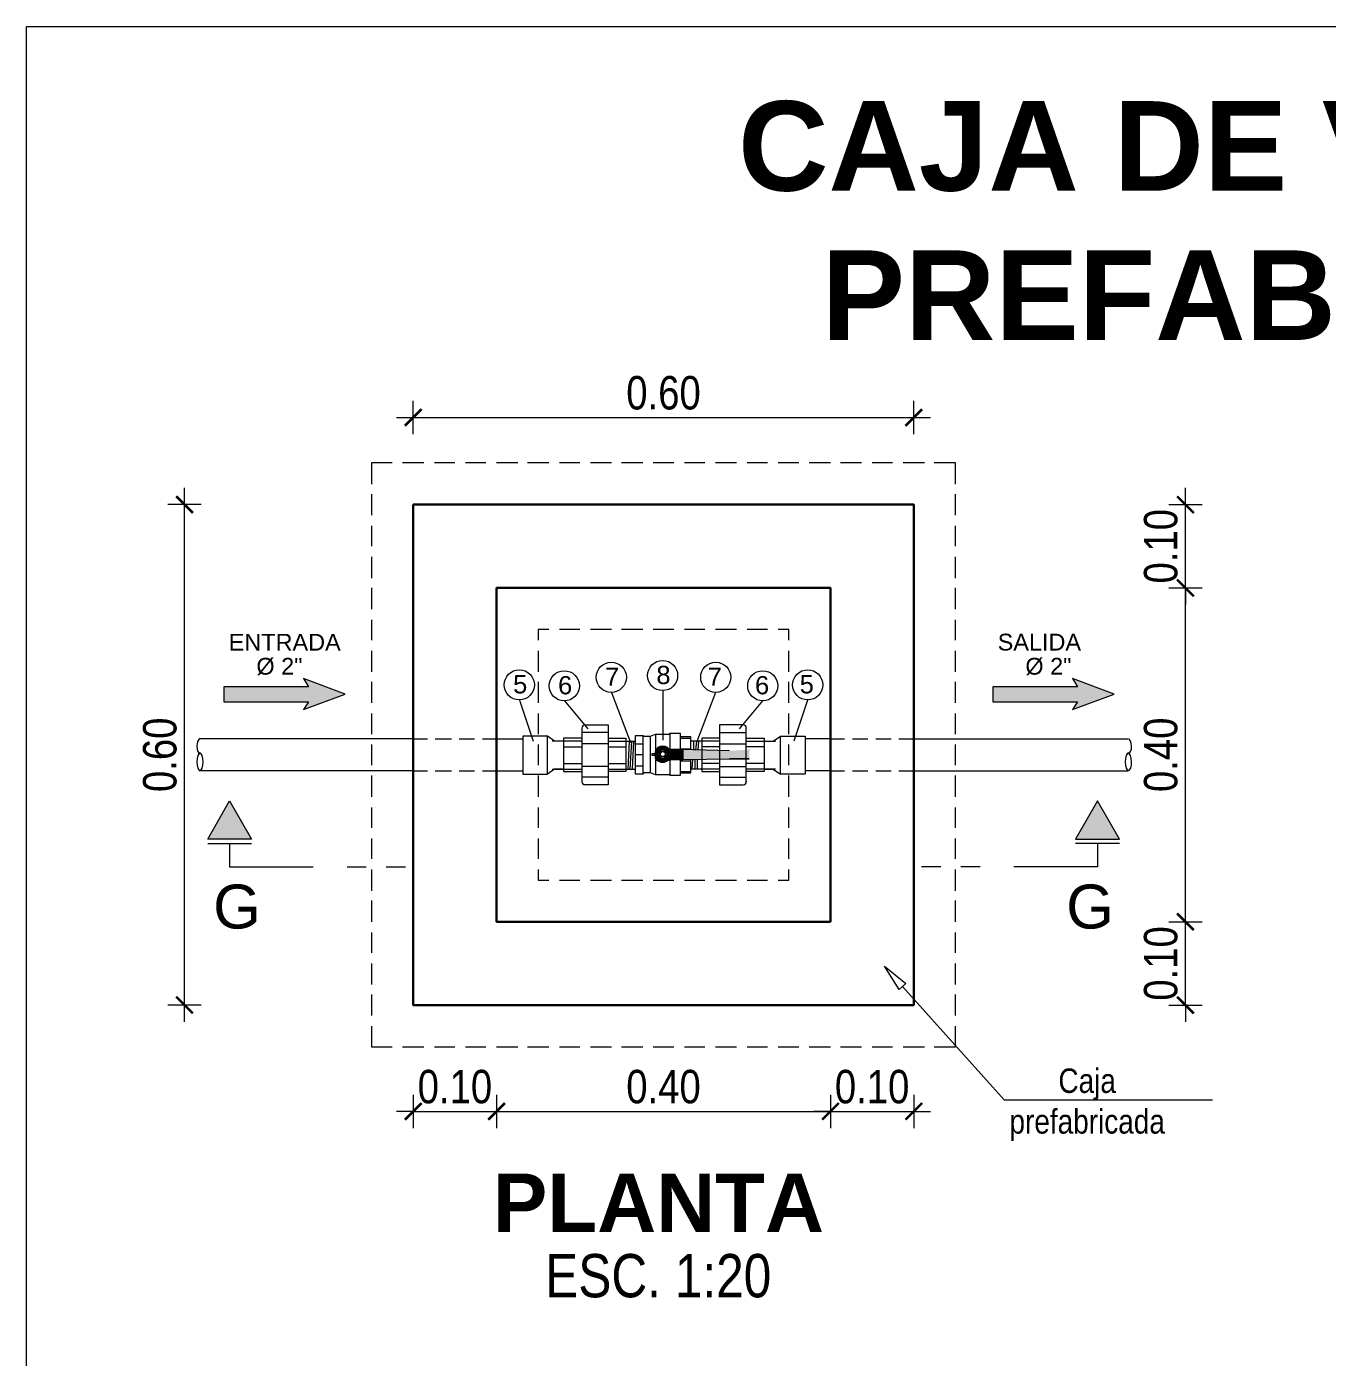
# Model space of a CAD drawing. Header units: metres. Extents: x 0 to 1935, y 0 to 1529.
# Drawn here: x 1887.888 to 1889.446, y 1482.178 to 1483.771 of the extents above; entities that cross this region are included whole.
import ezdxf
from ezdxf import colors
from ezdxf.entities.mleader import LeaderData, LeaderLine
from ezdxf.enums import TextEntityAlignment as Align
from ezdxf.math import Vec2, Vec3

# ---------------------------------------------------------------- set-up
doc = ezdxf.new("R2010")
doc.units = ezdxf.units.M
doc.header["$LTSCALE"] = 0.005
doc.linetypes.add('ACAD_ISO04W100', pattern=[30.5, 24, -3, 0.5, -3])
for name, color, linetype, lineweight in [('-Acero techos', 252, 'Continuous', 13), ('-Acotado', 251, 'Continuous', 5), ('-Eje', 1, 'ACAD_ISO04W100', 9), ('-Textos', 7, 'Continuous', 20)]:
    doc.layers.add(name, color=color, linetype=linetype, lineweight=lineweight)
for name, color, linetype in [('A_50_CotasExter', 7, 'Continuous'), ('G-TEXTOS-TITULOS', 4, 'Continuous'), ('PDF_Proyecciones', 1, 'Continuous'), ('PDF_Sentido de flujo', 1, 'Continuous'), ('PDF_Text', 7, 'Continuous')]:
    doc.layers.add(name, color=color, linetype=linetype)
for name, color, linetype, true_color in [('PDF_Geometry', 9, 'Continuous', 0x808080), ('PDF_Muro secundario', 7, 'Continuous', 0x545454), ("PDF_Tub. de desague 4''", 7, 'Continuous', 0x002595)]:
    doc.layers.add(name, color=color, linetype=linetype, true_color=true_color)
doc.styles.add('-Arial', font='arial.ttf')
doc.styles.add('-Arial Narrow', font='ARIALN.TTF')
doc.styles.add('25-TITULO', font='arialbd.ttf', dxfattribs={"height": 0.1})
doc.styles.add('PDF Arial-BoldMT', font='arial.ttf')
doc.dimstyles.new('Esc 1_20n', dxfattribs={"dimscale": 0.02, "dimtxt": 2, "dimasz": 1, "dimexe": 1, "dimexo": 1, "dimgap": 0.45, "dimtad": 1, "dimtoh": 1, "dimzin": 3, "dimdsep": 46, "dimtxsty": '-Arial Narrow', "dimblk": 'ARCHTICK', "dimcen": 1, "dimdle": 1, "dimclrd": 252, "dimclre": 252, "dimclrt": 252, "dimadec": 0, "dimazin": 0, "dimtfac": 1, "dimtix": 1, "dimtmove": 1, "dimatfit": 2, "dimldrblk": 'ARCHTICK', "dimfxl": 1, "dimfxlon": 1, "dimtolj": 2, "dimlwd": 5, "dimlwe": 5, "dimarcsym": 0})

# ---------------------------------------------------------------- blocks, each defined once
blk = doc.blocks.new('Corte Vertical 1_1000')
at = {"layer": '-Eje'}
blk.add_hatch(color=256, dxfattribs=at).paths.add_polyline_path([(13.34, -3.56), (9.86, -1.57), (9.86, -5.55)])
for p, q in [((9.44, -1.57), (9.44, -5.55)), ((9.44, -3.56), (7.34, -3.56))]:
    blk.add_line(p, q, dxfattribs=at)
blk.add_lwpolyline([(13.34, -3.56), (9.86, -5.55), (9.86, -1.57)], close=True, dxfattribs=at)
for points in [[(7.34, -3.56), (7.34, -16.05)], [(7.34, -14.25), (7.34, -16)], [(7.34, -17.81), (7.34, -19.56)]]:
    blk.add_lwpolyline(points, dxfattribs=at)
at = {"layer": '-Eje', "style": '-Arial'}
blk.add_attdef('A', text='', height=4, dxfattribs=at).set_placement((3.71, -4.24), align=Align.MIDDLE)
blk = doc.blocks.new('_ArchTick')
at = {"color": 0, "linetype": 'ByBlock', "const_width": 0.15}
blk.add_lwpolyline([(-0.5, -0.5), (0.5, 0.5)], dxfattribs=at)
blk = doc.blocks.new('*D347')
at = {"layer": 'A_50_CotasExter', "color": 252, "lineweight": 5, "ltscale": 0.005, "transparency": 16777216}
for p, q in [((1888.4512, 1482.4922), (1888.4512, 1482.4522)), ((1888.851, 1482.4922), (1888.851, 1482.4522)), ((1888.4312, 1482.4722), (1888.871, 1482.4722))]:
    blk.add_line(p, q, dxfattribs=at)
at = {"layer": 'Defpoints', "color": 0, "ltscale": 0.005, "transparency": 16777216}
for p in [(1888.4512, 1482.6993), (1888.851, 1482.6993), (1888.851, 1482.4722)]:
    blk.add_point(p, dxfattribs=at)
at = {"layer": 'A_50_CotasExter', "color": 252, "lineweight": 5, "ltscale": 0.005, "transparency": 16777216, "xscale": 0.02, "yscale": 0.02, "zscale": 0.02, "rotation": 180}
blk.add_blockref('_ArchTick', (1888.4512, 1482.4722), dxfattribs=at)
at = {"layer": 'A_50_CotasExter', "color": 252, "lineweight": 5, "ltscale": 0.005, "transparency": 16777216, "xscale": 0.02, "yscale": 0.02, "zscale": 0.02}
blk.add_blockref('_ArchTick', (1888.851, 1482.4722), dxfattribs=at)
at = {"layer": 'A_50_CotasExter', "color": 252, "ltscale": 0.005, "transparency": 16777216, "insert": (1888.6511, 1482.5016), "char_height": 0.04, "attachment_point": 5, "style": '-Arial Narrow'}
blk.add_mtext('\\A2;0.40', dxfattribs=at)
blk = doc.blocks.new('*D329')
at = {"layer": 'A_50_CotasExter', "color": 252, "lineweight": 5, "ltscale": 0.005, "transparency": 16777216}
for p, q in [((1888.851, 1482.4922), (1888.851, 1482.4522)), ((1888.9508, 1482.4922), (1888.9508, 1482.4522)), ((1888.851, 1482.4722), (1888.831, 1482.4722)), ((1888.851, 1482.4722), (1888.9508, 1482.4722)), ((1888.9508, 1482.4722), (1888.9708, 1482.4722))]:
    blk.add_line(p, q, dxfattribs=at)
at = {"layer": 'Defpoints', "color": 0, "ltscale": 0.005, "transparency": 16777216}
for p in [(1888.851, 1482.6993), (1888.9508, 1482.5996), (1888.9508, 1482.4722)]:
    blk.add_point(p, dxfattribs=at)
at = {"layer": 'A_50_CotasExter', "color": 252, "lineweight": 5, "ltscale": 0.005, "transparency": 16777216, "xscale": 0.02, "yscale": 0.02, "zscale": 0.02}
blk.add_blockref('_ArchTick', (1888.851, 1482.4722), dxfattribs=at)
at = {"layer": 'A_50_CotasExter', "color": 252, "lineweight": 5, "ltscale": 0.005, "transparency": 16777216, "xscale": 0.02, "yscale": 0.02, "zscale": 0.02, "rotation": 180}
blk.add_blockref('_ArchTick', (1888.9508, 1482.4722), dxfattribs=at)
at = {"layer": 'A_50_CotasExter', "color": 252, "ltscale": 0.005, "transparency": 16777216, "insert": (1888.9009, 1482.5016), "char_height": 0.04, "attachment_point": 5, "style": '-Arial Narrow'}
blk.add_mtext('\\A2;0.10', dxfattribs=at)
blk = doc.blocks.new('*D330')
at = {"layer": 'A_50_CotasExter', "color": 252, "lineweight": 5, "ltscale": 0.005, "transparency": 16777216}
for p, q in [((1888.3514, 1483.2833), (1888.3514, 1483.3233)), ((1888.9508, 1483.2833), (1888.9508, 1483.3233)), ((1888.3314, 1483.3033), (1888.9708, 1483.3033))]:
    blk.add_line(p, q, dxfattribs=at)
at = {"layer": 'Defpoints', "color": 0, "ltscale": 0.005, "transparency": 16777216}
for p in [(1888.9508, 1483.3033), (1888.3514, 1483.199), (1888.9508, 1483.199)]:
    blk.add_point(p, dxfattribs=at)
at = {"layer": 'A_50_CotasExter', "color": 252, "lineweight": 5, "ltscale": 0.005, "transparency": 16777216, "xscale": 0.02, "yscale": 0.02, "zscale": 0.02, "rotation": 180}
blk.add_blockref('_ArchTick', (1888.3514, 1483.3033), dxfattribs=at)
at = {"layer": 'A_50_CotasExter', "color": 252, "lineweight": 5, "ltscale": 0.005, "transparency": 16777216, "xscale": 0.02, "yscale": 0.02, "zscale": 0.02}
blk.add_blockref('_ArchTick', (1888.9508, 1483.3033), dxfattribs=at)
at = {"layer": 'A_50_CotasExter', "color": 252, "ltscale": 0.005, "transparency": 16777216, "insert": (1888.6511, 1483.3327), "char_height": 0.04, "attachment_point": 5, "style": '-Arial Narrow'}
blk.add_mtext('\\A2;0.60', dxfattribs=at)
blk = doc.blocks.new('*D300')
at = {"layer": 'A_50_CotasExter', "color": 252, "lineweight": 5, "ltscale": 0.005, "transparency": 16777216}
for p, q in [((1889.2761, 1482.6993), (1889.2761, 1482.7193)), ((1889.2561, 1482.6993), (1889.2961, 1482.6993)), ((1889.2761, 1482.5996), (1889.2761, 1482.6993)), ((1889.2561, 1482.5996), (1889.2961, 1482.5996)), ((1889.2761, 1482.5996), (1889.2761, 1482.5796))]:
    blk.add_line(p, q, dxfattribs=at)
at = {"layer": 'Defpoints', "color": 0, "ltscale": 0.005, "transparency": 16777216}
for p in [(1888.9612, 1482.6993), (1889.2761, 1482.6993), (1888.9612, 1482.5996)]:
    blk.add_point(p, dxfattribs=at)
at = {"layer": 'A_50_CotasExter', "color": 252, "lineweight": 5, "ltscale": 0.005, "transparency": 16777216, "xscale": 0.02, "yscale": 0.02, "zscale": 0.02}
for p, rotation in [((1889.2761, 1482.6993), 270), ((1889.2761, 1482.5996), 90)]:
    blk.add_blockref('_ArchTick', p, dxfattribs=dict(at, rotation=rotation))
at = {"layer": 'A_50_CotasExter', "color": 252, "ltscale": 0.005, "transparency": 16777216, "insert": (1889.2467, 1482.6494), "char_height": 0.04, "attachment_point": 5, "rotation": 90, "style": '-Arial Narrow'}
blk.add_mtext('\\A2;0.10', dxfattribs=at)
blk = doc.blocks.new('*D301')
at = {"layer": 'A_50_CotasExter', "color": 252, "lineweight": 5, "ltscale": 0.005, "transparency": 16777216}
for p, q in [((1889.2761, 1482.6793), (1889.2761, 1483.1192)), ((1889.2561, 1483.0992), (1889.2961, 1483.0992)), ((1889.2561, 1482.6993), (1889.2961, 1482.6993))]:
    blk.add_line(p, q, dxfattribs=at)
at = {"layer": 'Defpoints', "color": 0, "ltscale": 0.005, "transparency": 16777216}
for p in [(1888.8615, 1483.0992), (1889.2761, 1483.0992), (1888.9612, 1482.6993)]:
    blk.add_point(p, dxfattribs=at)
at = {"layer": 'A_50_CotasExter', "color": 252, "lineweight": 5, "ltscale": 0.005, "transparency": 16777216, "xscale": 0.02, "yscale": 0.02, "zscale": 0.02}
for p, rotation in [((1889.2761, 1483.0992), 90), ((1889.2761, 1482.6993), 270)]:
    blk.add_blockref('_ArchTick', p, dxfattribs=dict(at, rotation=rotation))
at = {"layer": 'A_50_CotasExter', "color": 252, "ltscale": 0.005, "transparency": 16777216, "insert": (1889.2467, 1482.8993), "char_height": 0.04, "attachment_point": 5, "rotation": 90, "style": '-Arial Narrow'}
blk.add_mtext('\\A2;0.40', dxfattribs=at)
blk = doc.blocks.new('*D302')
at = {"layer": 'A_50_CotasExter', "color": 252, "lineweight": 5, "ltscale": 0.005, "transparency": 16777216}
for p, q in [((1889.2761, 1483.199), (1889.2761, 1483.219)), ((1889.2561, 1483.199), (1889.2961, 1483.199)), ((1889.2761, 1483.0992), (1889.2761, 1483.199)), ((1889.2561, 1483.0992), (1889.2961, 1483.0992)), ((1889.2761, 1483.0992), (1889.2761, 1483.0792))]:
    blk.add_line(p, q, dxfattribs=at)
at = {"layer": 'Defpoints', "color": 0, "ltscale": 0.005, "transparency": 16777216}
for p in [(1888.9612, 1483.199), (1889.2761, 1483.199), (1888.8615, 1483.0992)]:
    blk.add_point(p, dxfattribs=at)
at = {"layer": 'A_50_CotasExter', "color": 252, "lineweight": 5, "ltscale": 0.005, "transparency": 16777216, "xscale": 0.02, "yscale": 0.02, "zscale": 0.02}
for p, rotation in [((1889.2761, 1483.199), 270), ((1889.2761, 1483.0992), 90)]:
    blk.add_blockref('_ArchTick', p, dxfattribs=dict(at, rotation=rotation))
at = {"layer": 'A_50_CotasExter', "color": 252, "ltscale": 0.005, "transparency": 16777216, "insert": (1889.2467, 1483.1491), "char_height": 0.04, "attachment_point": 5, "rotation": 90, "style": '-Arial Narrow'}
blk.add_mtext('\\A2;0.10', dxfattribs=at)
blk = doc.blocks.new('*D331')
at = {"layer": 'A_50_CotasExter', "color": 252, "lineweight": 5, "ltscale": 0.005, "transparency": 16777216}
for p, q in [((1888.0775, 1482.5796), (1888.0775, 1483.219)), ((1888.0975, 1483.199), (1888.0575, 1483.199)), ((1888.0975, 1482.5996), (1888.0575, 1482.5996))]:
    blk.add_line(p, q, dxfattribs=at)
at = {"layer": 'Defpoints', "color": 0, "ltscale": 0.005, "transparency": 16777216}
for p in [(1888.0775, 1483.199), (1888.3514, 1483.199), (1888.3514, 1482.5996)]:
    blk.add_point(p, dxfattribs=at)
at = {"layer": 'A_50_CotasExter', "color": 252, "lineweight": 5, "ltscale": 0.005, "transparency": 16777216, "xscale": 0.02, "yscale": 0.02, "zscale": 0.02}
for p, rotation in [((1888.0775, 1483.199), 90), ((1888.0775, 1482.5996), 270)]:
    blk.add_blockref('_ArchTick', p, dxfattribs=dict(at, rotation=rotation))
at = {"layer": 'A_50_CotasExter', "color": 252, "ltscale": 0.005, "transparency": 16777216, "insert": (1888.0481, 1482.8993), "char_height": 0.04, "attachment_point": 5, "rotation": 90, "style": '-Arial Narrow'}
blk.add_mtext('\\A2;0.60', dxfattribs=at)
blk = doc.blocks.new('*D328')
at = {"layer": 'A_50_CotasExter', "color": 252, "lineweight": 5, "ltscale": 0.005, "transparency": 16777216}
for p, q in [((1888.3514, 1482.4922), (1888.3514, 1482.4522)), ((1888.4512, 1482.4922), (1888.4512, 1482.4522)), ((1888.3514, 1482.4722), (1888.3314, 1482.4722)), ((1888.3514, 1482.4722), (1888.4512, 1482.4722)), ((1888.4512, 1482.4722), (1888.4712, 1482.4722))]:
    blk.add_line(p, q, dxfattribs=at)
at = {"layer": 'Defpoints', "color": 0, "ltscale": 0.005, "transparency": 16777216}
for p in [(1888.3514, 1482.5996), (1888.4512, 1482.5996), (1888.4512, 1482.4722)]:
    blk.add_point(p, dxfattribs=at)
at = {"layer": 'A_50_CotasExter', "color": 252, "lineweight": 5, "ltscale": 0.005, "transparency": 16777216, "xscale": 0.02, "yscale": 0.02, "zscale": 0.02}
blk.add_blockref('_ArchTick', (1888.3514, 1482.4722), dxfattribs=at)
at = {"layer": 'A_50_CotasExter', "color": 252, "lineweight": 5, "ltscale": 0.005, "transparency": 16777216, "xscale": 0.02, "yscale": 0.02, "zscale": 0.02, "rotation": 180}
blk.add_blockref('_ArchTick', (1888.4512, 1482.4722), dxfattribs=at)
at = {"layer": 'A_50_CotasExter', "color": 252, "ltscale": 0.005, "transparency": 16777216, "insert": (1888.4013, 1482.5016), "char_height": 0.04, "attachment_point": 5, "style": '-Arial Narrow'}
blk.add_mtext('\\A2;0.10', dxfattribs=at)
blk = doc.blocks.new('_ClosedBlank')
at = {"color": 0, "linetype": 'ByBlock', "lineweight": -2}
for p, q in [((-1, 0.167), (0, 0)), ((-1, 0.167), (-1, -0.167)), ((0, 0), (-1, -0.167))]:
    blk.add_line(p, q, dxfattribs=at)

msp = doc.modelspace()

# ---------------------------------------------------------------- linework, layer by layer
at = {"layer": '-Acero techos', "color": 18, "ltscale": 0.005, "true_color": 0x000000}
msp.add_lwpolyline([(1887.88844, 1483.77149), (1891.00367, 1483.77149), (1891.00367, 1480.3801), (1887.88844, 1480.3801)], close=True, dxfattribs=at)
at = {"layer": 'PDF_Geometry', "color": 7, "lineweight": 13}
msp.add_line((1888.65026, 1482.97608), (1888.65026, 1482.91702), dxfattribs=at)
for points in [[(1888.58884, 1482.97397), (1888.61154, 1482.91412)], [(1888.71338, 1482.97397), (1888.69067, 1482.91412)], [(1888.47872, 1482.96489), (1888.49513, 1482.91575)], [(1888.53255, 1482.96378), (1888.56063, 1482.93044)], [(1888.76967, 1482.96378), (1888.74158, 1482.93044)], [(1888.82349, 1482.96489), (1888.80708, 1482.91575)]]:
    msp.add_lwpolyline(points, dxfattribs=at)
for centre in [(1888.47844, 1482.98305), (1888.53227, 1482.98195), (1888.58856, 1482.99214), (1888.64998, 1482.99424), (1888.71366, 1482.99214), (1888.76995, 1482.98195), (1888.82377, 1482.98305)]:
    msp.add_circle(centre, 0.01806, dxfattribs=at)
at = {"layer": 'PDF_Muro secundario', "color": 18, "lineweight": 30, "true_color": 0x000000}
for points in [[(1888.35141, 1483.19896), (1888.35141, 1482.59956), (1888.95081, 1482.59956), (1888.95081, 1483.19896)], [(1888.85105, 1482.69932), (1888.85105, 1483.0992), (1888.45117, 1483.0992), (1888.45117, 1482.69932)]]:
    msp.add_lwpolyline(points, close=True, dxfattribs=at)
at = {"layer": 'PDF_Proyecciones', "lineweight": 5}
for points in [[(1888.32605, 1483.24884), (1888.30153, 1483.24884), (1888.30153, 1483.22348)], [(1888.36409, 1483.24884), (1888.33873, 1483.24884)], [(1888.40129, 1483.24884), (1888.37677, 1483.24884)], [(1888.43849, 1483.24884), (1888.41397, 1483.24884)], [(1888.47653, 1483.24884), (1888.45117, 1483.24884)], [(1888.51373, 1483.24884), (1888.48837, 1483.24884)], [(1888.55093, 1483.24884), (1888.52641, 1483.24884)], [(1888.58897, 1483.24884), (1888.56361, 1483.24884)], [(1888.62617, 1483.24884), (1888.60081, 1483.24884)], [(1888.66337, 1483.24884), (1888.63885, 1483.24884)], [(1888.70056, 1483.24884), (1888.67605, 1483.24884)], [(1888.73861, 1483.24884), (1888.71324, 1483.24884)], [(1888.77581, 1483.24884), (1888.75129, 1483.24884)], [(1888.813, 1483.24884), (1888.78849, 1483.24884)], [(1888.85105, 1483.24884), (1888.82568, 1483.24884)], [(1888.88824, 1483.24884), (1888.86288, 1483.24884)], [(1888.92544, 1483.24884), (1888.90093, 1483.24884)], [(1888.96349, 1483.24884), (1888.93812, 1483.24884)], [(1889.00068, 1483.22348), (1889.00068, 1483.24884), (1888.97532, 1483.24884)], [(1888.30153, 1483.21164), (1888.30153, 1483.18628)], [(1889.00068, 1483.18628), (1889.00068, 1483.21164)], [(1888.30153, 1483.1736), (1888.30153, 1483.14908)], [(1889.00068, 1483.14908), (1889.00068, 1483.1736)], [(1888.30153, 1483.1364), (1888.30153, 1483.11104)], [(1889.00068, 1483.11104), (1889.00068, 1483.1364)], [(1888.30153, 1483.0992), (1888.30153, 1483.07384)], [(1889.00068, 1483.07384), (1889.00068, 1483.0992)], [(1888.30153, 1483.06116), (1888.30153, 1483.03664)], [(1889.00068, 1483.03664), (1889.00068, 1483.06116)], [(1888.51373, 1483.04932), (1888.50105, 1483.04932), (1888.50105, 1483.03664)], [(1888.55093, 1483.04932), (1888.52641, 1483.04932)], [(1888.58897, 1483.04932), (1888.56361, 1483.04932)], [(1888.62617, 1483.04932), (1888.60081, 1483.04932)], [(1888.66337, 1483.04932), (1888.63885, 1483.04932)], [(1888.70056, 1483.04932), (1888.67605, 1483.04932)], [(1888.73861, 1483.04932), (1888.71324, 1483.04932)], [(1888.77581, 1483.04932), (1888.75129, 1483.04932)], [(1888.80117, 1483.03664), (1888.80117, 1483.04932), (1888.78849, 1483.04932)], [(1888.30153, 1483.02396), (1888.30153, 1482.9986)], [(1888.50105, 1483.02396), (1888.50105, 1482.9986)], [(1888.80117, 1482.9986), (1888.80117, 1483.02396)], [(1889.00068, 1482.9986), (1889.00068, 1483.02396)], [(1888.30153, 1482.98676), (1888.30153, 1482.9614)], [(1888.50105, 1482.98676), (1888.50105, 1482.9614)], [(1888.80117, 1482.9614), (1888.80117, 1482.98676)], [(1889.00068, 1482.9614), (1889.00068, 1482.98676)], [(1888.30153, 1482.94872), (1888.30153, 1482.9242)], [(1888.50105, 1482.94872), (1888.50105, 1482.9242)], [(1888.80117, 1482.9242), (1888.80117, 1482.94872)], [(1889.00068, 1482.9242), (1889.00068, 1482.94872)], [(1888.50105, 1482.91152), (1888.50105, 1482.887)], [(1888.80117, 1482.887), (1888.80117, 1482.91152)], [(1889.00068, 1482.887), (1889.00068, 1482.91152)], [(1888.30153, 1482.87432), (1888.30153, 1482.84896)], [(1888.50105, 1482.87432), (1888.50105, 1482.84896)], [(1888.80117, 1482.84896), (1888.80117, 1482.87432)], [(1889.00068, 1482.84896), (1889.00068, 1482.87432)], [(1888.30153, 1482.83628), (1888.30153, 1482.81176)], [(1888.50105, 1482.83628), (1888.50105, 1482.81176)], [(1888.80117, 1482.81176), (1888.80117, 1482.83628)], [(1889.00068, 1482.81176), (1889.00068, 1482.83628)], [(1888.30153, 1482.79908), (1888.30153, 1482.77456)], [(1888.50105, 1482.79908), (1888.50105, 1482.77456)], [(1888.80117, 1482.77456), (1888.80117, 1482.79908)], [(1889.00068, 1482.77456), (1889.00068, 1482.79908)], [(1888.30153, 1482.76188), (1888.30153, 1482.73652)], [(1888.50105, 1482.76188), (1888.50105, 1482.7492), (1888.51373, 1482.7492)], [(1888.78849, 1482.7492), (1888.80117, 1482.7492), (1888.80117, 1482.76188)], [(1889.00068, 1482.73652), (1889.00068, 1482.76188)], [(1888.52641, 1482.7492), (1888.55093, 1482.7492)], [(1888.56361, 1482.7492), (1888.58897, 1482.7492)], [(1888.60081, 1482.7492), (1888.62617, 1482.7492)], [(1888.63885, 1482.7492), (1888.66337, 1482.7492)], [(1888.67605, 1482.7492), (1888.70056, 1482.7492)], [(1888.71324, 1482.7492), (1888.73861, 1482.7492)], [(1888.75129, 1482.7492), (1888.77581, 1482.7492)], [(1888.30153, 1482.72468), (1888.30153, 1482.69932)], [(1889.00068, 1482.69932), (1889.00068, 1482.72468)], [(1888.30153, 1482.68664), (1888.30153, 1482.66212)], [(1889.00068, 1482.66212), (1889.00068, 1482.68664)], [(1888.30153, 1482.64944), (1888.30153, 1482.62408)], [(1889.00068, 1482.62408), (1889.00068, 1482.64944)], [(1888.30153, 1482.61225), (1888.30153, 1482.58688)], [(1889.00068, 1482.58688), (1889.00068, 1482.61225)], [(1888.30153, 1482.5742), (1888.30153, 1482.54968), (1888.32605, 1482.54968)], [(1888.97532, 1482.54968), (1889.00068, 1482.54968), (1889.00068, 1482.5742)], [(1888.33873, 1482.54968), (1888.36409, 1482.54968)], [(1888.37677, 1482.54968), (1888.40129, 1482.54968)], [(1888.41397, 1482.54968), (1888.43849, 1482.54968)], [(1888.45117, 1482.54968), (1888.47653, 1482.54968)], [(1888.48837, 1482.54968), (1888.51373, 1482.54968)], [(1888.52641, 1482.54968), (1888.55093, 1482.54968)], [(1888.56361, 1482.54968), (1888.58897, 1482.54968)], [(1888.60081, 1482.54968), (1888.62617, 1482.54968)], [(1888.63885, 1482.54968), (1888.66337, 1482.54968)], [(1888.67605, 1482.54968), (1888.70056, 1482.54968)], [(1888.71324, 1482.54968), (1888.73861, 1482.54968)], [(1888.75129, 1482.54968), (1888.77581, 1482.54968)], [(1888.78849, 1482.54968), (1888.813, 1482.54968)], [(1888.82568, 1482.54968), (1888.85105, 1482.54968)], [(1888.86288, 1482.54968), (1888.88824, 1482.54968)], [(1888.90093, 1482.54968), (1888.92544, 1482.54968)], [(1888.93812, 1482.54968), (1888.96349, 1482.54968)]]:
    msp.add_lwpolyline(points, dxfattribs=at)
at = {"layer": 'PDF_Sentido de flujo', "lineweight": 5}
for points in [[(1888.22591, 1482.9628), (1888.22, 1482.9535), (1888.26988, 1482.9721), (1888.22, 1482.9907), (1888.22591, 1482.98055), (1888.12446, 1482.98055), (1888.12446, 1482.9628)], [(1889.14672, 1482.9628), (1889.1408, 1482.9535), (1889.19068, 1482.9721), (1889.1408, 1482.9907), (1889.14672, 1482.98055), (1889.04527, 1482.98055), (1889.04527, 1482.9628)]]:
    msp.add_lwpolyline(points, close=True, dxfattribs=at)
at = {"layer": 'PDF_Sentido de flujo', "transparency": 33554559}
for points in [[(1888.22, 1482.9907), (1888.2462, 1482.98055), (1888.22591, 1482.98055)], [(1889.1408, 1482.9907), (1889.16701, 1482.98055), (1889.14672, 1482.98055)], [(1888.2462, 1482.98055), (1888.12446, 1482.98055), (1888.26988, 1482.9721)], [(1888.12446, 1482.98055), (1888.26988, 1482.9721), (1888.12446, 1482.9721)], [(1888.26988, 1482.9721), (1888.12446, 1482.9721), (1888.24451, 1482.9628)], [(1888.12446, 1482.9721), (1888.24451, 1482.9628), (1888.12446, 1482.9628)], [(1889.16701, 1482.98055), (1889.04527, 1482.98055), (1889.19068, 1482.9721)], [(1889.04527, 1482.98055), (1889.19068, 1482.9721), (1889.04527, 1482.9721)], [(1889.19068, 1482.9721), (1889.04527, 1482.9721), (1889.16532, 1482.9628)], [(1889.04527, 1482.9721), (1889.16532, 1482.9628), (1889.04527, 1482.9628)], [(1888.22591, 1482.9628), (1888.24451, 1482.9628), (1888.22, 1482.9535)], [(1889.14672, 1482.9628), (1889.16532, 1482.9628), (1889.1408, 1482.9535)]]:
    msp.add_solid(points, dxfattribs=at)
at = {"layer": "PDF_Tub. de desague 4''", "lineweight": 9}
for points in [[(1888.55684, 1482.93519), (1888.58474, 1482.93519), (1888.58474, 1482.86333), (1888.55684, 1482.86333)], [(1888.74622, 1482.93519), (1888.71832, 1482.93519), (1888.71832, 1482.86333), (1888.74622, 1482.86333)], [(1888.35141, 1482.91828), (1888.09525, 1482.91828)], [(1888.35141, 1482.91828), (1888.36832, 1482.91828)], [(1888.37762, 1482.91828), (1888.39706, 1482.91828)], [(1888.40636, 1482.91828), (1888.42496, 1482.91828)], [(1888.43426, 1482.91828), (1888.45117, 1482.91828)], [(1888.45117, 1482.91828), (1888.48245, 1482.91828)], [(1888.53148, 1482.91575), (1888.52049, 1482.91575), (1888.51204, 1482.92167), (1888.48245, 1482.92167), (1888.48245, 1482.87601), (1888.51204, 1482.87601)], [(1888.51795, 1482.88193), (1888.53148, 1482.88193), (1888.52049, 1482.88193), (1888.51204, 1482.87601), (1888.51204, 1482.92167)], [(1888.55346, 1482.91913), (1888.53148, 1482.91913), (1888.53148, 1482.8794), (1888.55346, 1482.8794)], [(1888.55346, 1482.93097), (1888.55346, 1482.86671)], [(1888.58474, 1482.92589), (1888.55346, 1482.92589)], [(1888.58474, 1482.91913), (1888.60588, 1482.91913), (1888.60588, 1482.8794), (1888.58474, 1482.8794)], [(1888.62617, 1482.92251), (1888.62786, 1482.92167), (1888.63547, 1482.92167), (1888.64138, 1482.9242), (1888.65829, 1482.9242), (1888.65914, 1482.92505)], [(1888.63547, 1482.8777), (1888.63547, 1482.92167)], [(1888.64138, 1482.9242), (1888.64138, 1482.90476)], [(1888.65914, 1482.90391), (1888.65914, 1482.92505), (1888.67097, 1482.92505), (1888.67097, 1482.9056)], [(1888.68366, 1482.9056), (1888.68366, 1482.92082), (1888.67097, 1482.92082)], [(1888.67097, 1482.91913), (1888.68366, 1482.91913)], [(1888.71832, 1482.91913), (1888.69718, 1482.91913), (1888.69718, 1482.8794), (1888.71832, 1482.8794)], [(1888.71832, 1482.92589), (1888.7496, 1482.92589)], [(1888.7496, 1482.93097), (1888.7496, 1482.86671)], [(1888.7496, 1482.91913), (1888.77158, 1482.91913), (1888.77158, 1482.8794), (1888.7496, 1482.8794)], [(1888.7851, 1482.88193), (1888.77158, 1482.88193), (1888.78257, 1482.88193), (1888.79102, 1482.87601), (1888.79102, 1482.92167)], [(1888.78257, 1482.91575), (1888.79102, 1482.92167), (1888.82061, 1482.92167), (1888.82061, 1482.87601), (1888.79102, 1482.87601)], [(1888.85105, 1482.91828), (1888.82061, 1482.91828)], [(1888.85105, 1482.91828), (1888.86795, 1482.91828)], [(1888.87725, 1482.91828), (1888.89585, 1482.91828)], [(1888.90515, 1482.91828), (1888.92375, 1482.91828)], [(1888.93305, 1482.91828), (1888.95081, 1482.91828)], [(1888.95081, 1482.91828), (1889.20696, 1482.91828)], [(1888.30153, 1482.91152), (1888.30153, 1482.887)], [(1888.55346, 1482.91575), (1888.53148, 1482.91575), (1888.51795, 1482.91575)], [(1888.53148, 1482.90898), (1888.55346, 1482.90898)], [(1888.58474, 1482.91237), (1888.55346, 1482.91237)], [(1888.58474, 1482.91575), (1888.60588, 1482.91575), (1888.61771, 1482.91575)], [(1888.58474, 1482.90898), (1888.60588, 1482.90898)], [(1888.6101, 1482.91575), (1888.60841, 1482.88193)], [(1888.61264, 1482.91575), (1888.61095, 1482.88193)], [(1888.61518, 1482.91575), (1888.61349, 1482.88193)], [(1888.61771, 1482.91237), (1888.62617, 1482.91237)], [(1888.65745, 1482.90645), (1888.64308, 1482.90645), (1888.65745, 1482.90645)], [(1888.73015, 1482.90391), (1888.67436, 1482.9056), (1888.65829, 1482.9056)], [(1888.65829, 1482.90391), (1888.65829, 1482.89208)], [(1888.67097, 1482.90645), (1888.68366, 1482.90645)], [(1888.67436, 1482.9056), (1888.67436, 1482.89377)], [(1888.71832, 1482.91575), (1888.69718, 1482.91575), (1888.68366, 1482.91575)], [(1888.68704, 1482.91575), (1888.68704, 1482.90476)], [(1888.69042, 1482.91575), (1888.68957, 1482.90476)], [(1888.69295, 1482.91575), (1888.69211, 1482.90476)], [(1888.71832, 1482.90898), (1888.69718, 1482.90898)], [(1888.71832, 1482.91237), (1888.7496, 1482.91237)], [(1888.7496, 1482.91575), (1888.77158, 1482.91575), (1888.7851, 1482.91575)], [(1888.77158, 1482.90898), (1888.7496, 1482.90898)], [(1888.53148, 1482.88869), (1888.55346, 1482.88869)], [(1888.58474, 1482.88869), (1888.60588, 1482.88869)], [(1888.61771, 1482.89968), (1888.62617, 1482.89968)], [(1888.61771, 1482.88616), (1888.62617, 1482.88616)], [(1888.64054, 1482.90053), (1888.63716, 1482.90053), (1888.63716, 1482.89884), (1888.64054, 1482.89884)], [(1888.64477, 1482.89546), (1888.64054, 1482.89546), (1888.64477, 1482.89546)], [(1888.64138, 1482.89377), (1888.64138, 1482.87517)], [(1888.65745, 1482.89292), (1888.64223, 1482.89292), (1888.65745, 1482.89292)], [(1888.65745, 1482.89292), (1888.65153, 1482.89292), (1888.65745, 1482.89292)], [(1888.65829, 1482.89377), (1888.67436, 1482.89377), (1888.73015, 1482.89461)], [(1888.67097, 1482.89377), (1888.67097, 1482.87432), (1888.65914, 1482.87432), (1888.65914, 1482.87517), (1888.65914, 1482.89377)], [(1888.67097, 1482.8777), (1888.68366, 1482.8777), (1888.68366, 1482.89377)], [(1888.67097, 1482.89208), (1888.68366, 1482.89208)], [(1888.71832, 1482.88193), (1888.69718, 1482.88193), (1888.68535, 1482.88193), (1888.68619, 1482.89377)], [(1888.68873, 1482.89377), (1888.68873, 1482.88193)], [(1888.69126, 1482.89377), (1888.69126, 1482.88193)], [(1888.71832, 1482.88869), (1888.69718, 1482.88869)], [(1888.75382, 1482.89461), (1888.73015, 1482.89461), (1888.75382, 1482.89461)], [(1888.77158, 1482.88869), (1888.7496, 1482.88869)], [(1888.35141, 1482.88024), (1888.09525, 1482.88024)], [(1888.35141, 1482.88024), (1888.36832, 1482.88024)], [(1888.37762, 1482.88024), (1888.39706, 1482.88024)], [(1888.40636, 1482.88024), (1888.42496, 1482.88024)], [(1888.43426, 1482.88024), (1888.45117, 1482.88024)], [(1888.45117, 1482.88024), (1888.48245, 1482.88024)], [(1888.53148, 1482.88193), (1888.55346, 1482.88193)], [(1888.58474, 1482.88531), (1888.55346, 1482.88531)], [(1888.58474, 1482.87263), (1888.55346, 1482.87263)], [(1888.58474, 1482.88193), (1888.60588, 1482.88193), (1888.61771, 1482.88193)], [(1888.65914, 1482.87432), (1888.65829, 1482.87517), (1888.64138, 1482.87517), (1888.63547, 1482.8777), (1888.62786, 1482.8777), (1888.62617, 1482.87601)], [(1888.67097, 1482.8794), (1888.68366, 1482.8794)], [(1888.6938, 1482.88193), (1888.68366, 1482.88193)], [(1888.71832, 1482.88531), (1888.7496, 1482.88531)], [(1888.71832, 1482.87263), (1888.7496, 1482.87263)], [(1888.77158, 1482.88193), (1888.7496, 1482.88193)], [(1888.85105, 1482.88024), (1888.82061, 1482.88024)], [(1888.85105, 1482.88024), (1888.86795, 1482.88024)], [(1888.87725, 1482.88024), (1888.89585, 1482.88024)], [(1888.90515, 1482.88024), (1888.92375, 1482.88024)], [(1888.93305, 1482.88024), (1888.95081, 1482.88024)], [(1888.95081, 1482.88024), (1889.20696, 1482.88024)]]:
    msp.add_lwpolyline(points, dxfattribs=at)
for points in [[(1888.62617, 1482.8777), (1888.62617, 1482.87601), (1888.61771, 1482.87601), (1888.61771, 1482.92251), (1888.62617, 1482.92251), (1888.62617, 1482.92167)], [(1888.6566, 1482.89968), (1888.65322, 1482.9056), (1888.64646, 1482.9056), (1888.64308, 1482.89968), (1888.64646, 1482.89377), (1888.65322, 1482.89377)]]:
    msp.add_lwpolyline(points, close=True, dxfattribs=at)
for radius in [0.00634, 0.0055, 0.0038, 0.00296]:
    msp.add_circle((1888.65026, 1482.90011), radius, dxfattribs=at)
for centre, radius, start, end in [((1888.55727, 1482.93139), 0.0038, 89.99885, 180.00115), ((1888.74664, 1482.93139), 0.0038, 359.99885, 90.00115), ((1888.65026, 1482.90011), 0.00972, 36.87228, 323.12772), ((1888.55727, 1482.86714), 0.0038, 179.99885, 270.00115), ((1888.74664, 1482.86714), 0.0038, 269.99885, 0.00115)]:
    msp.add_arc(centre, radius, start, end, dxfattribs=at)
for points in [[(1888.09605, 1482.91839), (1888.09395, 1482.9184), (1888.09224, 1482.91443), (1888.09222, 1482.90953)], [(1889.21159, 1482.90953), (1889.21157, 1482.91443), (1889.20986, 1482.9184), (1889.20776, 1482.91839)], [(1888.09222, 1482.90953), (1888.09221, 1482.90463), (1888.0939, 1482.90065), (1888.096, 1482.90064)], [(1888.09606, 1482.90148), (1888.09396, 1482.90149), (1888.09224, 1482.89676), (1888.09222, 1482.89093)], [(1888.09983, 1482.89091), (1888.09985, 1482.89674), (1888.09816, 1482.90148), (1888.09606, 1482.90148)], [(1889.20775, 1482.90148), (1889.20565, 1482.90148), (1889.20396, 1482.89674), (1889.20398, 1482.89091)], [(1889.21159, 1482.89093), (1889.21157, 1482.89676), (1889.20985, 1482.90149), (1889.20775, 1482.90148)], [(1889.20781, 1482.90064), (1889.20991, 1482.90065), (1889.2116, 1482.90463), (1889.21159, 1482.90953)], [(1888.09222, 1482.89093), (1888.0922, 1482.88509), (1888.09389, 1482.88036), (1888.09599, 1482.88035)], [(1888.09599, 1482.88035), (1888.09809, 1482.88034), (1888.09981, 1482.88507), (1888.09983, 1482.89091)], [(1889.20398, 1482.89091), (1889.204, 1482.88507), (1889.20572, 1482.88034), (1889.20782, 1482.88035)], [(1889.20782, 1482.88035), (1889.20992, 1482.88036), (1889.21161, 1482.88509), (1889.21159, 1482.89093)]]:
    msp.add_open_spline(points, degree=3, dxfattribs=at)
for points in [[(1888.64138, 1482.90391), (1888.64477, 1482.90307), (1888.64054, 1482.90307)], [(1888.64054, 1482.90307), (1888.64477, 1482.90307), (1888.64477, 1482.90307)], [(1888.64477, 1482.90307), (1888.64477, 1482.90307), (1888.64054, 1482.90307)], [(1888.64477, 1482.90307), (1888.64054, 1482.90307), (1888.64392, 1482.90222)], [(1888.64054, 1482.90307), (1888.64392, 1482.90222), (1888.64054, 1482.90222)], [(1888.64392, 1482.90222), (1888.64054, 1482.90222), (1888.64392, 1482.90138)], [(1888.64054, 1482.90222), (1888.64392, 1482.90138), (1888.64054, 1482.90138)], [(1888.64392, 1482.90138), (1888.64054, 1482.90138), (1888.64308, 1482.90053)], [(1888.64054, 1482.90138), (1888.64308, 1482.90053), (1888.64054, 1482.90053)], [(1888.64223, 1482.9056), (1888.64646, 1482.90476), (1888.64138, 1482.90476)], [(1888.64561, 1482.90476), (1888.64561, 1482.90476), (1888.64138, 1482.90476)], [(1888.64561, 1482.90476), (1888.64138, 1482.90476), (1888.64646, 1482.90476)], [(1888.64561, 1482.90476), (1888.64138, 1482.90476), (1888.64477, 1482.90391)], [(1888.64138, 1482.90476), (1888.64477, 1482.90391), (1888.64138, 1482.90391)], [(1888.64477, 1482.90391), (1888.64138, 1482.90391), (1888.64477, 1482.90307)], [(1888.64308, 1482.90645), (1888.65745, 1482.90645), (1888.64223, 1482.90645)], [(1888.64899, 1482.90645), (1888.64223, 1482.90645), (1888.64815, 1482.9056)], [(1888.64223, 1482.90645), (1888.64815, 1482.9056), (1888.64223, 1482.9056)], [(1888.6473, 1482.9056), (1888.6473, 1482.9056), (1888.64223, 1482.9056)], [(1888.6473, 1482.9056), (1888.64223, 1482.9056), (1888.64815, 1482.9056)], [(1888.6473, 1482.9056), (1888.64223, 1482.9056), (1888.64646, 1482.90476)], [(1888.64392, 1482.90729), (1888.6566, 1482.90645), (1888.64308, 1482.90645)], [(1888.65745, 1482.90645), (1888.65745, 1482.90645), (1888.64308, 1482.90645)], [(1888.65745, 1482.90645), (1888.64308, 1482.90645), (1888.6566, 1482.90645)], [(1888.64477, 1482.90814), (1888.65576, 1482.90729), (1888.64392, 1482.90729)], [(1888.65576, 1482.90729), (1888.64392, 1482.90729), (1888.6566, 1482.90645)], [(1888.64561, 1482.90898), (1888.65491, 1482.90814), (1888.64477, 1482.90814)], [(1888.65491, 1482.90814), (1888.64477, 1482.90814), (1888.65576, 1482.90729)], [(1888.64646, 1482.90898), (1888.65407, 1482.90898), (1888.64561, 1482.90898)], [(1888.65407, 1482.90898), (1888.64561, 1482.90898), (1888.65491, 1482.90814)], [(1888.64815, 1482.90898), (1888.65322, 1482.90898), (1888.64646, 1482.90898)], [(1888.65322, 1482.90898), (1888.64646, 1482.90898), (1888.65407, 1482.90898)], [(1888.64899, 1482.90898), (1888.65238, 1482.90898), (1888.64815, 1482.90898)], [(1888.65238, 1482.90898), (1888.64815, 1482.90898), (1888.65322, 1482.90898)], [(1888.64984, 1482.90983), (1888.65153, 1482.90898), (1888.64899, 1482.90898)], [(1888.65153, 1482.90898), (1888.64899, 1482.90898), (1888.65238, 1482.90898)], [(1888.65745, 1482.90645), (1888.65068, 1482.90645), (1888.65745, 1482.9056)], [(1888.65068, 1482.90645), (1888.65745, 1482.9056), (1888.65153, 1482.9056)], [(1888.65745, 1482.9056), (1888.65153, 1482.9056), (1888.65829, 1482.9056)], [(1888.65153, 1482.9056), (1888.65829, 1482.9056), (1888.65322, 1482.9056)], [(1888.65322, 1482.9056), (1888.65829, 1482.9056), (1888.65829, 1482.9056)], [(1888.65829, 1482.9056), (1888.65829, 1482.9056), (1888.65322, 1482.9056)], [(1888.65829, 1482.9056), (1888.65322, 1482.9056), (1888.65829, 1482.90476)], [(1888.65322, 1482.9056), (1888.65829, 1482.90476), (1888.65407, 1482.90476)], [(1888.65829, 1482.90476), (1888.65407, 1482.90476), (1888.65829, 1482.90391)], [(1888.65407, 1482.90476), (1888.65829, 1482.90391), (1888.65491, 1482.90391)], [(1888.65829, 1482.90391), (1888.65491, 1482.90391), (1888.65829, 1482.90307)], [(1888.65491, 1482.90391), (1888.65829, 1482.90307), (1888.65576, 1482.90307)], [(1888.65829, 1482.90307), (1888.65576, 1482.90307), (1888.65829, 1482.90222)], [(1888.65576, 1482.90307), (1888.65829, 1482.90222), (1888.65576, 1482.90222)], [(1888.65829, 1482.90222), (1888.65576, 1482.90222), (1888.65829, 1482.90053)], [(1888.65576, 1482.90222), (1888.65829, 1482.90053), (1888.6566, 1482.90053)], [(1888.65829, 1482.9056), (1888.67436, 1482.9056), (1888.67436, 1482.9056)], [(1888.67436, 1482.9056), (1888.67436, 1482.9056), (1888.65829, 1482.9056)], [(1888.67436, 1482.9056), (1888.65829, 1482.9056), (1888.67436, 1482.90053)], [(1888.65829, 1482.9056), (1888.67436, 1482.90053), (1888.65829, 1482.90053)], [(1888.67436, 1482.9056), (1888.67605, 1482.9056), (1888.67605, 1482.9056)], [(1888.67605, 1482.9056), (1888.67436, 1482.9056), (1888.73015, 1482.90391)], [(1888.67436, 1482.9056), (1888.73015, 1482.90391), (1888.67436, 1482.90391)], [(1888.73015, 1482.90391), (1888.67436, 1482.90391), (1888.73015, 1482.89799)], [(1888.67436, 1482.90391), (1888.73015, 1482.89799), (1888.67436, 1482.89799)], [(1888.75298, 1482.9056), (1888.75382, 1482.90391), (1888.73015, 1482.90391)], [(1888.75382, 1482.90391), (1888.73015, 1482.90391), (1888.75382, 1482.89799)], [(1888.73015, 1482.90391), (1888.75382, 1482.89799), (1888.73015, 1482.89799)], [(1888.75382, 1482.9056), (1888.75298, 1482.9056), (1888.75298, 1482.9056)], [(1888.75382, 1482.9056), (1888.75298, 1482.9056), (1888.75382, 1482.90391)], [(1888.64054, 1482.90053), (1888.64308, 1482.89968), (1888.63969, 1482.89968)], [(1888.64308, 1482.89968), (1888.63969, 1482.89968), (1888.64308, 1482.89799)], [(1888.63969, 1482.89968), (1888.64308, 1482.89799), (1888.64054, 1482.89799)], [(1888.64308, 1482.90053), (1888.64054, 1482.90053), (1888.64308, 1482.89968)], [(1888.64392, 1482.89799), (1888.64392, 1482.89799), (1888.64054, 1482.89799)], [(1888.64392, 1482.89799), (1888.64054, 1482.89799), (1888.64308, 1482.89799)], [(1888.64392, 1482.89799), (1888.64054, 1482.89799), (1888.64392, 1482.89715)], [(1888.64054, 1482.89799), (1888.64392, 1482.89715), (1888.64054, 1482.89715)], [(1888.64392, 1482.89715), (1888.64054, 1482.89715), (1888.64477, 1482.8963)], [(1888.64054, 1482.89715), (1888.64477, 1482.8963), (1888.64054, 1482.8963)], [(1888.64477, 1482.8963), (1888.64054, 1482.8963), (1888.64477, 1482.89546)], [(1888.64054, 1482.8963), (1888.64477, 1482.89546), (1888.64054, 1482.89546)], [(1888.64054, 1482.89546), (1888.64477, 1482.89546), (1888.64138, 1482.89546)], [(1888.64477, 1482.89546), (1888.64138, 1482.89546), (1888.64561, 1482.89461)], [(1888.64138, 1482.89546), (1888.64561, 1482.89461), (1888.64138, 1482.89461)], [(1888.64561, 1482.89461), (1888.64138, 1482.89461), (1888.64646, 1482.89377)], [(1888.64138, 1482.89461), (1888.64646, 1482.89377), (1888.64138, 1482.89377)], [(1888.64646, 1482.89377), (1888.64138, 1482.89377), (1888.6473, 1482.89377)], [(1888.64138, 1482.89377), (1888.6473, 1482.89377), (1888.64223, 1482.89377)], [(1888.6473, 1482.89377), (1888.64223, 1482.89377), (1888.64815, 1482.89292)], [(1888.64223, 1482.89377), (1888.64815, 1482.89292), (1888.64223, 1482.89292)], [(1888.64899, 1482.89292), (1888.64899, 1482.89292), (1888.64223, 1482.89292)], [(1888.64899, 1482.89292), (1888.64223, 1482.89292), (1888.64815, 1482.89292)], [(1888.64223, 1482.89292), (1888.65745, 1482.89292), (1888.64308, 1482.89292)], [(1888.65745, 1482.89292), (1888.64308, 1482.89292), (1888.6566, 1482.89208)], [(1888.64308, 1482.89292), (1888.6566, 1482.89208), (1888.64308, 1482.89208)], [(1888.6566, 1482.89208), (1888.64308, 1482.89208), (1888.65576, 1482.89123)], [(1888.64308, 1482.89208), (1888.65576, 1482.89123), (1888.64392, 1482.89123)], [(1888.65576, 1482.89123), (1888.64392, 1482.89123), (1888.65491, 1482.89123)], [(1888.64392, 1482.89123), (1888.65491, 1482.89123), (1888.64477, 1482.89123)], [(1888.65491, 1482.89123), (1888.64477, 1482.89123), (1888.65407, 1482.89039)], [(1888.64477, 1482.89123), (1888.65407, 1482.89039), (1888.64561, 1482.89039)], [(1888.65407, 1482.89039), (1888.64561, 1482.89039), (1888.65322, 1482.89039)], [(1888.64561, 1482.89039), (1888.65322, 1482.89039), (1888.64646, 1482.89039)], [(1888.65322, 1482.89039), (1888.64646, 1482.89039), (1888.65238, 1482.88954)], [(1888.64646, 1482.89039), (1888.65238, 1482.88954), (1888.64815, 1482.88954)], [(1888.64815, 1482.88954), (1888.64899, 1482.88954), (1888.65153, 1482.88954)], [(1888.64815, 1482.88954), (1888.65238, 1482.88954), (1888.65153, 1482.88954)], [(1888.64899, 1482.88954), (1888.65153, 1482.88954), (1888.64984, 1482.88954)], [(1888.65153, 1482.89292), (1888.65745, 1482.89292), (1888.65068, 1482.89292)], [(1888.65322, 1482.89377), (1888.65745, 1482.89292), (1888.65153, 1482.89292)], [(1888.65407, 1482.89461), (1888.65829, 1482.89377), (1888.65322, 1482.89377)], [(1888.65322, 1482.89377), (1888.65829, 1482.89377), (1888.65829, 1482.89377)], [(1888.65829, 1482.89377), (1888.65829, 1482.89377), (1888.65322, 1482.89377)], [(1888.65829, 1482.89377), (1888.65322, 1482.89377), (1888.65745, 1482.89292)], [(1888.65491, 1482.89546), (1888.65829, 1482.89461), (1888.65407, 1482.89461)], [(1888.65829, 1482.89461), (1888.65407, 1482.89461), (1888.65829, 1482.89377)], [(1888.65576, 1482.8963), (1888.65829, 1482.89546), (1888.65491, 1482.89546)], [(1888.65829, 1482.89546), (1888.65491, 1482.89546), (1888.65829, 1482.89461)], [(1888.6566, 1482.89799), (1888.65829, 1482.89715), (1888.65576, 1482.89715)], [(1888.65829, 1482.89715), (1888.65576, 1482.89715), (1888.65829, 1482.8963)], [(1888.65576, 1482.89715), (1888.65829, 1482.8963), (1888.65576, 1482.8963)], [(1888.65829, 1482.8963), (1888.65576, 1482.8963), (1888.65829, 1482.89546)], [(1888.65829, 1482.90053), (1888.6566, 1482.90053), (1888.65829, 1482.89968)], [(1888.6566, 1482.90053), (1888.65829, 1482.89968), (1888.6566, 1482.89968)], [(1888.65829, 1482.89968), (1888.6566, 1482.89968), (1888.65829, 1482.89799)], [(1888.6566, 1482.89968), (1888.65829, 1482.89799), (1888.6566, 1482.89799)], [(1888.65829, 1482.89799), (1888.6566, 1482.89799), (1888.65829, 1482.89715)], [(1888.67436, 1482.90053), (1888.65829, 1482.90053), (1888.67436, 1482.89968)], [(1888.65829, 1482.90053), (1888.67436, 1482.89968), (1888.65829, 1482.89968)], [(1888.67436, 1482.89968), (1888.65829, 1482.89968), (1888.67436, 1482.89799)], [(1888.65829, 1482.89968), (1888.67436, 1482.89799), (1888.65829, 1482.89799)], [(1888.67436, 1482.89799), (1888.65829, 1482.89799), (1888.67436, 1482.89377)], [(1888.65829, 1482.89799), (1888.67436, 1482.89377), (1888.65829, 1482.89377)], [(1888.73015, 1482.89799), (1888.67436, 1482.89799), (1888.73015, 1482.89715)], [(1888.67436, 1482.89799), (1888.73015, 1482.89715), (1888.67436, 1482.89715)], [(1888.73015, 1482.89715), (1888.67436, 1482.89715), (1888.73015, 1482.89546)], [(1888.67436, 1482.89715), (1888.73015, 1482.89546), (1888.67436, 1482.89546)], [(1888.73015, 1482.89546), (1888.67436, 1482.89546), (1888.73015, 1482.89461)], [(1888.67436, 1482.89546), (1888.73015, 1482.89461), (1888.67436, 1482.89461)], [(1888.7031, 1482.89461), (1888.7031, 1482.89461), (1888.67436, 1482.89461)], [(1888.7031, 1482.89461), (1888.67436, 1482.89461), (1888.73015, 1482.89461)], [(1888.7031, 1482.89461), (1888.67436, 1482.89461), (1888.67605, 1482.89377)], [(1888.67436, 1482.89461), (1888.67605, 1482.89377), (1888.67436, 1482.89377)], [(1888.67436, 1482.89377), (1888.67605, 1482.89377), (1888.67605, 1482.89377)], [(1888.75382, 1482.89799), (1888.73015, 1482.89799), (1888.75382, 1482.89715)], [(1888.73015, 1482.89799), (1888.75382, 1482.89715), (1888.73015, 1482.89715)], [(1888.75382, 1482.89715), (1888.73015, 1482.89715), (1888.75382, 1482.89546)], [(1888.73015, 1482.89715), (1888.75382, 1482.89546), (1888.73015, 1482.89546)], [(1888.75382, 1482.89546), (1888.73015, 1482.89546), (1888.75382, 1482.89461)], [(1888.73015, 1482.89546), (1888.75382, 1482.89461), (1888.73015, 1482.89461)], [(1888.73015, 1482.89461), (1888.75382, 1482.89461), (1888.74199, 1482.89461)], [(1888.75382, 1482.89377), (1888.75298, 1482.89377), (1888.74199, 1482.89461)], [(1888.74199, 1482.89461), (1888.75382, 1482.89461), (1888.75382, 1482.89377)], [(1888.75382, 1482.89377), (1888.75382, 1482.89377), (1888.75298, 1482.89377)]]:
    msp.add_solid(points, dxfattribs=at)

# ---------------------------------------------------------------- block references
at = {"layer": '-Eje'}
ref = msp.add_blockref('Corte Vertical 1_1000', (1888.08459, 1482.66868), dxfattribs=dict(at, xscale=0.01315928236170713, yscale=0.01315928236170713, zscale=0.01315928236170713, rotation=90))
ref.add_attrib('A', 'G', dxfattribs={"height": 0.05264, "style": '-Arial'}).set_placement((1888.14035, 1482.71754), align=Align.MIDDLE)
ref = msp.add_blockref('Corte Vertical 1_1000', (1889.21762, 1482.66868), dxfattribs=dict(at, xscale=-0.01315928236170713, yscale=0.01315928236170713, zscale=0.01315928236170713, rotation=270))
ref.add_attrib('A', 'G', dxfattribs={"height": 0.05264, "style": '-Arial'}).set_placement((1889.16186, 1482.71754), align=Align.MIDDLE)

# ---------------------------------------------------------------- texts
at = {"layer": '-Textos', "style": '-Arial Narrow'}
msp.add_text('ESC. 1:20', height=0.051855, dxfattribs=at).set_placement((1888.64478, 1482.27544), align=Align.MIDDLE_CENTER)
at = {"layer": 'G-TEXTOS-TITULOS', "color": 219, "true_color": 0x642165, "style": '25-TITULO'}
msp.add_text('PLANTA', height=0.07, dxfattribs=at).set_placement((1888.64502, 1482.36273), align=Align.MIDDLE_CENTER)
at = {"layer": 'G-TEXTOS-TITULOS', "color": 219, "true_color": 0x642165, "insert": (1888.25103, 1483.53845), "char_height": 0.1072472, "width": 2.3854037, "attachment_point": 4, "style": '25-TITULO'}
msp.add_mtext('\\pxqc;CAJA DE VÁLVULA\\PPREFABRICADO', dxfattribs=at)
at = {"layer": 'PDF_Text', "lineweight": 13, "style": 'PDF Arial-BoldMT'}
for s, p in [('7', (1888.58111, 1482.98192)), ('8', (1888.64253, 1482.98403)), ('7', (1888.70406, 1482.98192)), ('5', (1888.47099, 1482.97283)), ('6', (1888.52482, 1482.97173)), ('6', (1888.76066, 1482.97173)), ('5', (1888.81419, 1482.97283))]:
    msp.add_text(s, height=0.02186, dxfattribs=at).set_placement(p)
at = {"layer": 'PDF_Text', "char_height": 0.020096, "attachment_point": 4, "style": 'PDF Arial-BoldMT'}
for s, insert in [('ENTRADA', (1888.13044, 1483.03413)), ('SALIDA', (1889.05124, 1483.03413)), ('Ø 2"', (1888.1636, 1483.00499)), ('Ø 2"', (1889.08441, 1483.00499))]:
    msp.add_mtext(s, dxfattribs=dict(at, insert=insert))

# ---------------------------------------------------------------- dimensions: what is measured, and where the dimension line sits
at = {"layer": 'A_50_CotasExter', "color": 18, "ltscale": 0.005, "true_color": 0x000000}
for p1, p2, distance, picture, middle in [((1888.35141, 1483.19896), (1888.95081, 1483.19896), 0.10433, '*D330', (1888.65111, 1483.33271)), ((1888.35141, 1482.59956), (1888.35141, 1483.19896), 0.2739, '*D331', (1888.04809, 1482.89926)), ((1888.96122, 1482.59956), (1888.96122, 1482.69932), -0.31492, '*D300', (1889.24672, 1482.64944)), ((1888.35141, 1482.59956), (1888.45117, 1482.59956), -0.12735, '*D328', (1888.40129, 1482.50164))]:
    dim = msp.add_aligned_dim(p1=p1, p2=p2, distance=distance, dimstyle='Esc 1_20n', dxfattribs=at)
    dim.commit()
    dim.dimension.update_dxf_attribs({"geometry": picture, "text_midpoint": middle})
for base, p1, p2, angle, picture, middle in [((1889.27614, 1483.19896), (1888.86146, 1483.0992), (1888.96122, 1483.19896), 270, '*D302', (1889.24672, 1483.14908)), ((1889.27614, 1483.0992), (1888.96122, 1482.69932), (1888.86146, 1483.0992), 270, '*D301', (1889.24672, 1482.89926)), ((1888.85105, 1482.47221), (1888.45117, 1482.69932), (1888.85105, 1482.69932), 180, '*D347', (1888.65111, 1482.50164)), ((1888.95081, 1482.47221), (1888.85105, 1482.69932), (1888.95081, 1482.59956), 180, '*D329', (1888.90093, 1482.50164))]:
    dim = msp.add_linear_dim(base=base, p1=p1, p2=p2, angle=angle, dimstyle='Esc 1_20n', dxfattribs=at)
    dim.commit()
    dim.dimension.update_dxf_attribs({"geometry": picture, "text_midpoint": middle})

# ---------------------------------------------------------------- leaders
at = {"layer": '-Acotado'}
ml = msp.add_multileader_mtext('Standard', dxfattribs=at)
ml.set_content('Caja\\Pprefabricada', color=7, style='-Arial Narrow')
ml.set_leader_properties(color=7, linetype='Continuous', lineweight=0)
ml.set_arrow_properties(name='CLOSEDBLANK')
ml.build(insert=Vec2(0, 0))
ml.multileader.update_dxf_attribs({"has_dogleg": 0, "text_left_attachment_type": 6, "text_right_attachment_type": 6, "dogleg_length": 0, "arrow_head_size": 0.03248, "scale": 0.025})
ctx = ml.context
ctx.base_point, ctx.scale, ctx.char_height, ctx.arrow_head_size, ctx.landing_gap_size, ctx.plane_origin = Vec3(1889.05904, 1482.4862), 0.025, 0.0292329, 0.03248, 0.00812, Vec3(1889.08377, 1483.08428)
ctx.left_attachment, ctx.right_attachment, ctx.text_align_type = 6, 6, 1
notes = []
notes.append((ctx, [(0, (1, 1, 0), (1889.05904, 1482.4862), (1, 0), 0, [(0, [(1888.91562, 1482.64598)], 0, [])])]))
ctx.mtext.insert, ctx.mtext.alignment, ctx.mtext.flow_direction = Vec3(1889.15842, 1482.52355), 2, 5
for ctx, leaders in notes:
    for number, flags, end, landing, length, lines in leaders:
        leader = LeaderData()
        leader.index, (leader.has_last_leader_line, leader.has_dogleg_vector, leader.attachment_direction) = number, flags
        leader.last_leader_point, leader.dogleg_vector, leader.dogleg_length = Vec3(end), Vec3(landing), length
        for number, points, colour, breaks in lines:
            line = LeaderLine()
            line.index, line.vertices, line.color, line.breaks = number, Vec3.list(points), colors.encode_raw_color(colour), breaks
            leader.lines.append(line)
        ctx.leaders.append(leader)

doc.saveas('drawing.dxf')
